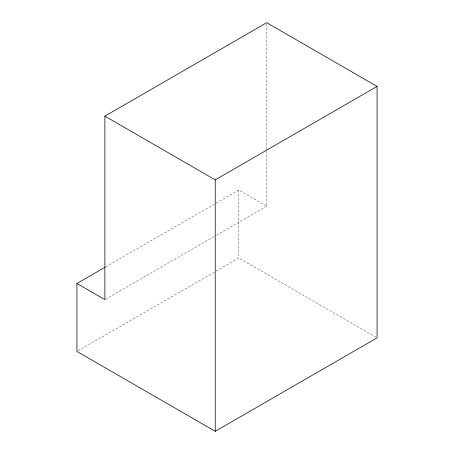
<?xml version="1.0" encoding="UTF-8"?>
<svg xmlns="http://www.w3.org/2000/svg" width="454" height="454" viewBox="0 0 454 454"><rect width="100%" height="100%" fill="white"/><g stroke="black" fill="none" stroke-linecap="round" stroke-linejoin="round"><path stroke-width="0.34" stroke-dasharray="2.27 1.7" d="M105.737 266.856L215.474 203.5M216.087 203.142L238.77 190.05L266.725 206.19L266.725 150.932M105.493 299.277L215.843 235.564M216.456 235.212L266.725 206.19M78.15 350.743L215.474 271.458M216.087 271.106L238.77 258.008L375.855 337.152M266.725 24.119L266.725 150.223M238.77 190.05L238.77 258.008"/><path stroke-width="0.68" d="M76.925 283.489L104.88 299.629L104.88 116.145L266.725 22.7L377.075 86.413L377.075 337.855L215.23 431.3L76.925 351.447L76.925 283.489L105.124 267.207M104.88 116.145L215.23 179.852L377.075 86.413M215.23 179.852L215.23 431.3"/></g></svg>
